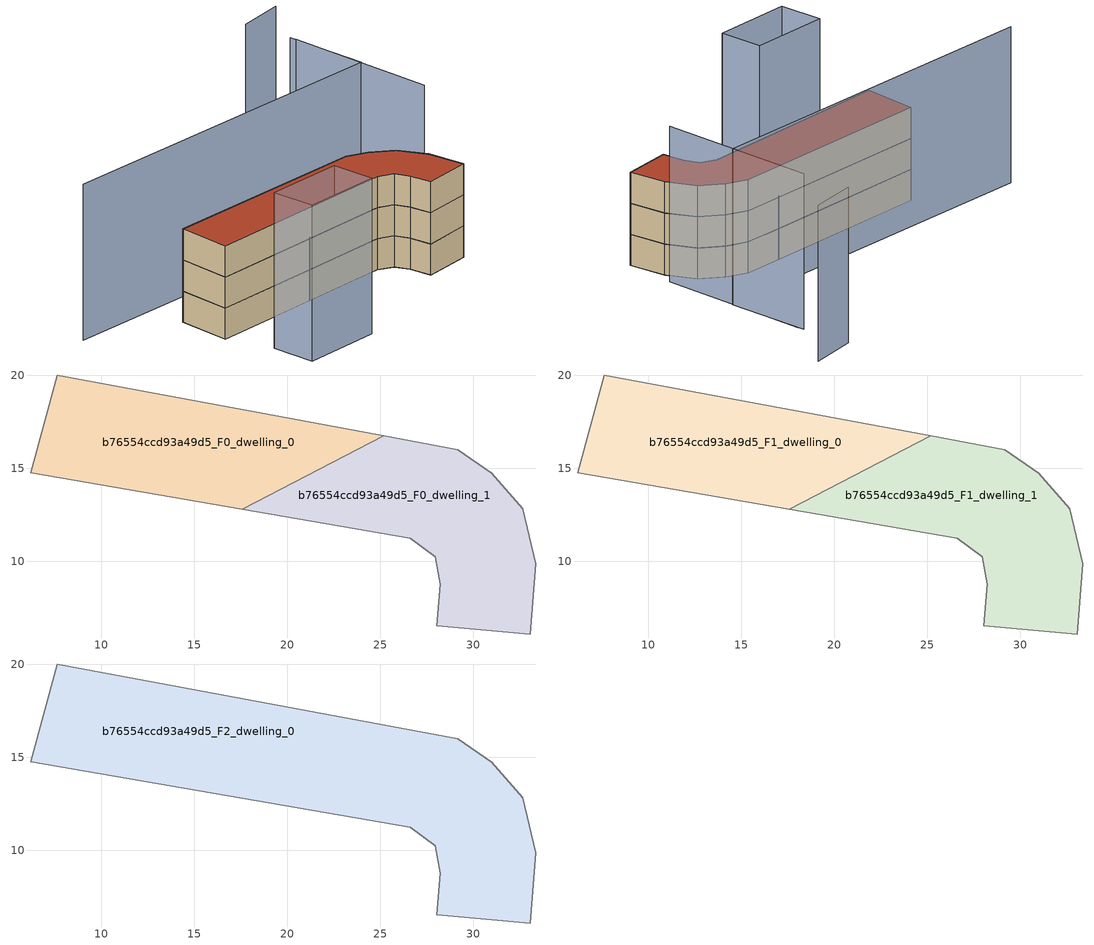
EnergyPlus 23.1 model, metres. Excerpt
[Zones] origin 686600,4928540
b76554ccd93a49d5_F0_dwelling_0
 floor ground (EU_floor_Construction): 25.18,16.74 7.64,20.02 6.19,14.77 17.56,12.8 z0
 wall adiabatic (EU_wall_Construction): 17.56,12.8 6.19,14.77 7.64,20.02 25.18,16.74 z0:3
 wall to b76554ccd93a49d5_F0_dwelling_1 (EU_wall_Construction): 25.18,16.74 17.56,12.8 z0:3
b76554ccd93a49d5_F0_dwelling_1
 floor ground (EU_floor_Construction): 33.04,6.1 33.36,9.88 32.64,12.84 30.99,14.74 29.16,16 25.18,16.74 17.56,12.8 26.61,11.24 27.94,10.25 28.22,8.77 28.03,6.53 z0
 wall adiabatic (EU_wall_Construction): 25.18,16.74 29.16,16 30.99,14.74 32.64,12.84 33.36,9.88 33.04,6.1 28.03,6.53 28.22,8.77 27.94,10.25 26.61,11.24 17.56,12.8 z0:3
b76554ccd93a49d5_F1_dwelling_0
 floor to b76554ccd93a49d5_F0_dwelling_0 (EU_floor_Construction): 25.18,16.74 7.64,20.02 6.19,14.77 17.56,12.8 z3
 wall adiabatic (EU_wall_Construction): 17.56,12.8 6.19,14.77 7.64,20.02 25.18,16.74 z3:6
 wall to b76554ccd93a49d5_F1_dwelling_1 (EU_wall_Construction): 25.18,16.74 17.56,12.8 z3:6
b76554ccd93a49d5_F1_dwelling_1
 floor to b76554ccd93a49d5_F0_dwelling_1 (EU_floor_Construction): 33.04,6.1 33.36,9.88 32.64,12.84 30.99,14.74 29.16,16 25.18,16.74 17.56,12.8 26.61,11.24 27.94,10.25 28.22,8.77 28.03,6.53 z3
 wall adiabatic (EU_wall_Construction): 25.18,16.74 29.16,16 30.99,14.74 32.64,12.84 33.36,9.88 33.04,6.1 28.03,6.53 28.22,8.77 27.94,10.25 26.61,11.24 17.56,12.8 z3:6
b76554ccd93a49d5_F2_dwelling_0
 floor to b76554ccd93a49d5_F1_dwelling_0 (EU_floor_Construction): 25.18,16.74 7.64,20.02 6.19,14.77 17.56,12.8 z6
 floor to b76554ccd93a49d5_F1_dwelling_1 (EU_floor_Construction): 33.04,6.1 33.36,9.88 32.64,12.84 30.99,14.74 29.16,16 25.18,16.74 17.56,12.8 26.61,11.24 27.94,10.25 28.22,8.77 28.03,6.53 z6
 wall adiabatic (EU_wall_Construction): 33.36,9.88 33.04,6.1 28.03,6.53 28.22,8.77 27.94,10.25 26.61,11.24 6.19,14.77 7.64,20.02 29.16,16 30.99,14.74 32.64,12.84 33.36,9.88 z6:9
 roof outside (EU_roof_Construction): 30.99,14.74 32.64,12.84 33.36,9.88 33.04,6.1 28.03,6.53 28.22,8.77 27.94,10.25 26.61,11.24 6.19,14.77 7.64,20.02 29.16,16 z9
shading: 34.4,11.01 37.5,26.09 / 37.62,26.72 36,18.43 / 36,18.43 -0.35,25.55 / 43.11,31.49 38.19,31.68 / 13.93,4.23 5.93,5.66 / 5.93,5.66 6.71,10 / 6.71,10 14.71,8.57 / 14.71,8.57 13.93,4.23 z0:15
[Building]
EU S2 Campaign: North Axis=0; Terrain=City; Solar Distribution=FullExterior
[Site:Location]
Bologna: Latitude=44.5; Longitude=11.25; Time Zone=1; Elevation=37
[SizingPeriod:WeatherFileDays]
AnnualSizingPeriod: Begin Month=1; Begin Day of Month=1; End Month=12; End Day of Month=31; Day of Week for Start Day=Monday; Use Weather File Daylight Saving Period=No; Use Weather File Rain and Snow Indicators=No
[MATERIAL]
EU_InternalMass_Material: Roughness=MediumRough; Thickness=0.1; Conductivity=1; Density=1800; Specific Heat=900; Thermal Absorptance=0.9; Solar Absorptance=0.7; Visible Absorptance=0.7
[MATERIAL:NOMASS] Roughness=MediumRough; Thermal Absorptance=0.9; Solar Absorptance=0.7; Visible Absorptance=0.7
Name | Thermal Resistance
EU_wall_NoMass | 0.937881
EU_roof_NoMass | 0.548572
EU_floor_NoMass | 0.71348
[CONSTRUCTION]
EU_wall_Construction: EU_wall_NoMass
EU_roof_Construction: EU_roof_NoMass
EU_floor_Construction: EU_floor_NoMass
EU_InternalMass_Construction: EU_InternalMass_Material
[ZONE] Type=1; Multiplier=1; Ceiling Height=autocalculate; Floor Area=autocalculate; Part of Total Floor Area=Yes
Name | Volume
b76554ccd93a49d5_F0_dwelling_0 | 234.888
b76554ccd93a49d5_F1_dwelling_0 | 234.889
b76554ccd93a49d5_F2_dwelling_0 | 469.769
b76554ccd93a49d5_F0_dwelling_1; b76554ccd93a49d5_F1_dwelling_1 | 234.88
[INTERNALMASS] Construction=EU_InternalMass_Construction
Name | Zone or ZoneList | Surface Area
b76554ccd93a49d5_F0_dwelling_0_EU_InternalMass | b76554ccd93a49d5_F0_dwelling_0 | 78.2961
b76554ccd93a49d5_F0_dwelling_1_EU_InternalMass | b76554ccd93a49d5_F0_dwelling_1 | 78.2935
b76554ccd93a49d5_F1_dwelling_0_EU_InternalMass | b76554ccd93a49d5_F1_dwelling_0 | 78.2961
b76554ccd93a49d5_F1_dwelling_1_EU_InternalMass | b76554ccd93a49d5_F1_dwelling_1 | 78.2935
b76554ccd93a49d5_F2_dwelling_0_EU_InternalMass | b76554ccd93a49d5_F2_dwelling_0 | 156.595
[OTHEREQUIPMENT] Fuel Type=Electricity; Design Level Calculation Method=Watts/Area; Power per Zone Floor Area=1; Fraction Latent=0; Fraction Radiant=0; Fraction Lost=0; Carbon Dioxide Generation Rate=0; EndUse Subcategory=EU_Step8_InternalGains
Name | Zone or ZoneList or Space or SpaceList | Schedule
EU_Step8_InternalGain_b76554ccd93a49d5_F0_dwelling_0_f000 | b76554ccd93a49d5_F0_dwelling_0 | EU_Step8_GainSchedule_b76554ccd93a49d5_F0_dwelling_0_f000
EU_Step8_InternalGain_b76554ccd93a49d5_F0_dwelling_1_f000 | b76554ccd93a49d5_F0_dwelling_1 | EU_Step8_GainSchedule_b76554ccd93a49d5_F0_dwelling_1_f000
EU_Step8_InternalGain_b76554ccd93a49d5_F1_dwelling_0_f000 | b76554ccd93a49d5_F1_dwelling_0 | EU_Step8_GainSchedule_b76554ccd93a49d5_F1_dwelling_0_f000
EU_Step8_InternalGain_b76554ccd93a49d5_F1_dwelling_1_f000 | b76554ccd93a49d5_F1_dwelling_1 | EU_Step8_GainSchedule_b76554ccd93a49d5_F1_dwelling_1_f000
EU_Step8_InternalGain_b76554ccd93a49d5_F2_dwelling_0_f000 | b76554ccd93a49d5_F2_dwelling_0 | EU_Step8_GainSchedule_b76554ccd93a49d5_F2_dwelling_0_f000
[ZONEVENTILATION:DESIGNFLOWRATE] Schedule=EU_AlwaysOn; Design Flow Rate Calculation Method=AirChanges/Hour; Air Changes per Hour=0.687892; Ventilation Type=Natural; Fan Pressure Rise=0; Fan Total Efficiency=1; Constant Term Coefficient=1; Temperature Term Coefficient=0; Velocity Term Coefficient=0; Velocity Squared Term Coefficient=0; Minimum Indoor Temperature=-100; Maximum Indoor Temperature=100; Delta Temperature=-100; Minimum Outdoor Temperature=-100; Maximum Outdoor Temperature=100; Maximum Wind Speed=40
Name | Zone or ZoneList or Space or SpaceList
EU_ConstantAir_b76554ccd93a49d5_F0_dwelling_0 | b76554ccd93a49d5_F0_dwelling_0
EU_ConstantAir_b76554ccd93a49d5_F0_dwelling_1 | b76554ccd93a49d5_F0_dwelling_1
EU_ConstantAir_b76554ccd93a49d5_F1_dwelling_0 | b76554ccd93a49d5_F1_dwelling_0
EU_ConstantAir_b76554ccd93a49d5_F1_dwelling_1 | b76554ccd93a49d5_F1_dwelling_1
EU_ConstantAir_b76554ccd93a49d5_F2_dwelling_0 | b76554ccd93a49d5_F2_dwelling_0
[HVACTEMPLATE:THERMOSTAT] Constant Heating Setpoint=20; Constant Cooling Setpoint=50
EU_HeatOnly_b76554ccd93a49d5_F0_dwelling_0; EU_HeatOnly_b76554ccd93a49d5_F0_dwelling_1; EU_HeatOnly_b76554ccd93a49d5_F1_dwelling_0; EU_HeatOnly_b76554ccd93a49d5_F1_dwelling_1; EU_HeatOnly_b76554ccd93a49d5_F2_dwelling_0
[HVACTEMPLATE:ZONE:IDEALLOADSAIRSYSTEM] System Availability Schedule=EU_AlwaysOn; Maximum Heating Supply Air Temperature=50; Minimum Cooling Supply Air Temperature=13; Maximum Heating Supply Air Humidity Ratio=0.0156; Minimum Cooling Supply Air Humidity Ratio=0.0077; Heating Limit=NoLimit; Cooling Limit=NoLimit; Heating Availability Schedule=EU_AlwaysOn; Cooling Availability Schedule=EU_CoolingOff; Dehumidification Control Type=ConstantSensibleHeatRatio; Cooling Sensible Heat Ratio=0.7; Dehumidification Setpoint=60; Humidification Control Type=None; Humidification Setpoint=30; Outdoor Air Method=None; Outdoor Air Flow Rate per Person=0.00944; Outdoor Air Flow Rate per Zone Floor Area=0; Outdoor Air Flow Rate per Zone=0; Demand Controlled Ventilation Type=None; Outdoor Air Economizer Type=NoEconomizer; Heat Recovery Type=None; Sensible Heat Recovery Effectiveness=0.7; Latent Heat Recovery Effectiveness=0.65
Name | Template Thermostat
b76554ccd93a49d5_F0_dwelling_0 | EU_HeatOnly_b76554ccd93a49d5_F0_dwelling_0
b76554ccd93a49d5_F0_dwelling_1 | EU_HeatOnly_b76554ccd93a49d5_F0_dwelling_1
b76554ccd93a49d5_F1_dwelling_0 | EU_HeatOnly_b76554ccd93a49d5_F1_dwelling_0
b76554ccd93a49d5_F1_dwelling_1 | EU_HeatOnly_b76554ccd93a49d5_F1_dwelling_1
b76554ccd93a49d5_F2_dwelling_0 | EU_HeatOnly_b76554ccd93a49d5_F2_dwelling_0
[SIZING:ZONE] Zone Cooling Design Supply Air Temperature Input Method=SupplyAirTemperature; Zone Cooling Design Supply Air Temperature=13; Zone Heating Design Supply Air Temperature Input Method=SupplyAirTemperature; Zone Heating Design Supply Air Temperature=50; Zone Cooling Design Supply Air Humidity Ratio=0.008; Zone Heating Design Supply Air Humidity Ratio=0.008; Cooling Design Air Flow Method=DesignDay; Cooling Design Air Flow Rate=0; Cooling Minimum Air Flow per Zone Floor Area=0.000762; Cooling Minimum Air Flow=0; Cooling Minimum Air Flow Fraction=0.2; Heating Design Air Flow Method=DesignDay; Heating Design Air Flow Rate=0; Heating Maximum Air Flow per Zone Floor Area=0.002032; Heating Maximum Air Flow=0.141576; Heating Maximum Air Flow Fraction=0.3; Account for Dedicated Outdoor Air System=No; Dedicated Outdoor Air System Control Strategy=NeutralSupplyAir; Dedicated Outdoor Air Low Setpoint Temperature for Design=autosize; Dedicated Outdoor Air High Setpoint Temperature for Design=autosize; Zone Load Sizing Method=Sensible Load Only No Latent Load; Zone Latent Cooling Design Supply Air Humidity Ratio Input Method=HumidityRatioDifference; Zone Cooling Design Supply Air Humidity Ratio Difference=0.005; Zone Latent Heating Design Supply Air Humidity Ratio Input Method=HumidityRatioDifference; Zone Humidification Design Supply Air Humidity Ratio Difference=0.005
b76554ccd93a49d5_F0_dwelling_0; b76554ccd93a49d5_F0_dwelling_1; b76554ccd93a49d5_F1_dwelling_0; b76554ccd93a49d5_F1_dwelling_1; b76554ccd93a49d5_F2_dwelling_0
[SCHEDULE:CONSTANT]
Name | Hourly Value
EU_AlwaysOn | 1
EU_CoolingOff | 0
[SCHEDULE:FILE] Column Number=1; Rows to Skip at Top=0; Number of Hours of Data=8760; Column Separator=Comma; Interpolate to Timestep=No; Minutes per Item=60; Adjust Schedule for Daylight Savings=Yes
Name | File
EU_Step8_GainSchedule_b76554ccd93a49d5_F0_dwelling_0_f000 | ../../schedules/b76554ccd93a49d5/b76554ccd93a49d5_F0_dwelling_0_f000_gain.csv
EU_Step8_GainSchedule_b76554ccd93a49d5_F0_dwelling_1_f000 | ../../schedules/b76554ccd93a49d5/b76554ccd93a49d5_F0_dwelling_1_f000_gain.csv
EU_Step8_GainSchedule_b76554ccd93a49d5_F1_dwelling_0_f000 | ../../schedules/b76554ccd93a49d5/b76554ccd93a49d5_F1_dwelling_0_f000_gain.csv
EU_Step8_GainSchedule_b76554ccd93a49d5_F1_dwelling_1_f000 | ../../schedules/b76554ccd93a49d5/b76554ccd93a49d5_F1_dwelling_1_f000_gain.csv
EU_Step8_GainSchedule_b76554ccd93a49d5_F2_dwelling_0_f000 | ../../schedules/b76554ccd93a49d5/b76554ccd93a49d5_F2_dwelling_0_f000_gain.csv
